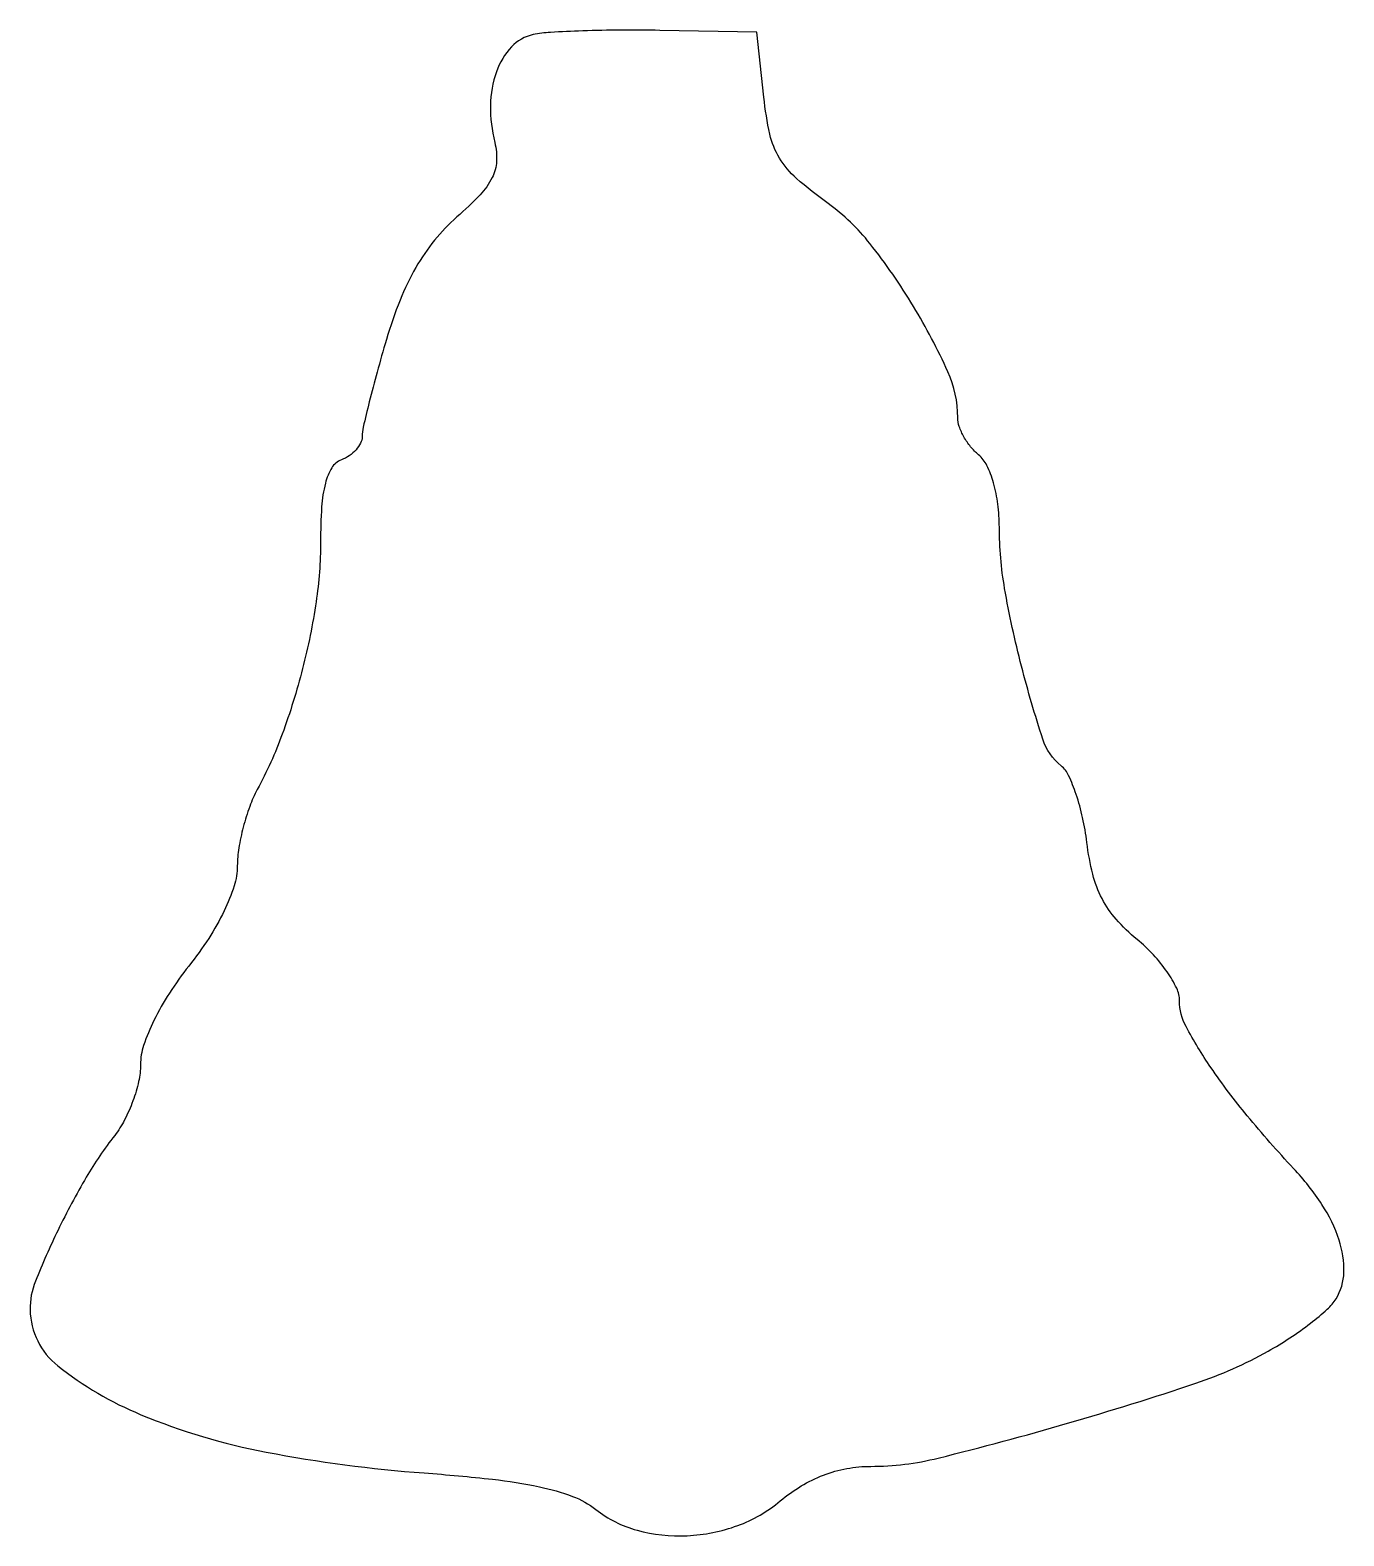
# Model space of a CAD drawing. Extents: x 0 to 95, y 0 to 109.
import ezdxf

# ---------------------------------------------------------------- set-up
doc = ezdxf.new("R2010")
doc.units = 0

msp = doc.modelspace()

# ---------------------------------------------------------------- linework, layer by layer
msp.add_lwpolyline([(36.344045, 108.326106, 0.15724), (34.781048, 107.444639, 0.101162), (33.695514, 105.648931, 0.082852), (33.261829, 103.221115, 0.064425), (33.576064, 100.552961, -0.07578), (33.70525, 99.191915, -0.103513), (33.386014, 98.005872, -0.07308), (32.509472, 96.765308, -0.022207), (30.845116, 95.166318, 0.042301), (29.229156, 93.483994, 0.039639), (27.880052, 91.518312, 0.035487), (26.739694, 89.165473, 0.023158), (25.75, 86.313878, 0.004645), (25.079763, 83.969487, 0.006102), (24.514063, 81.816712, 0.004551), (24.079644, 80.00757, 0.056701), (24, 79.307509, -0.118399), (23.889299, 78.846572, -0.065262), (23.559375, 78.366119, -0.059349), (23.073592, 77.939918, -0.058866), (22.5, 77.638374, 0.166179), (21.809453, 77.061726, 0.074611), (21.346932, 75.957758, 0.046403), (21.078992, 74.243662, 0.015582), (21, 71.709524, -0.037273), (20.67822, 67.399033, -0.025327), (19.701935, 62.574641, -0.025258), (18.236693, 57.851556, -0.035924), (16.432701, 53.845708, 0.036349), (15.882997, 52.622295, 0.02329), (15.418005, 51.135187, 0.023389), (15.097185, 49.627859, 0.039904), (14.990294, 48.345708, -0.077119), (14.758594, 46.885316, -0.034818), (14.035944, 45.080676, -0.031002), (12.924878, 43.105847, -0.024299), (11.490294, 41.109269, 0.024609), (10.08911, 39.156623, 0.0293), (8.973186, 37.183153, 0.032154), (8.229448, 35.38287, 0.082054), (8, 33.994128, -0.055156), (7.865388, 32.777546, -0.032305), (7.452875, 31.369461, -0.031965), (6.850755, 29.997188, -0.046446), (6.137448, 28.884859, 0.033148), (4.089829, 25.871012, 0.019804), (2.046221, 22.04788, 0.017213), (0.414791, 18.363725, 0.100595), (0.033269, 16.289838, 0.224237), (2.033101, 12.251014, 0.069511), (8.032383, 8.727382, 0.051046), (17.080134, 6.024876, 0.028532), (28.483134, 4.520087, -0.008607), (33.423543, 4.067408, -0.025188), (36.799863, 3.52617, -0.036809), (39.18904, 2.831644, -0.077664), (40.867993, 1.889197, 0.100633), (43.846538, 0.391435, 0.077952), (47.463913, -0.007156, 0.076095), (51.113172, 0.724009, 0.08769), (54.182369, 2.5, -0.039387), (55.694928, 3.581596, -0.044166), (57.303247, 4.365983, -0.04535), (58.984826, 4.840169, -0.046086), (60.715198, 5, 0.060945), (65.593161, 5.596796, 0.009642), (74.92914, 8.108027, 0.010499), (84.191686, 11.004217, 0.046457), (89.409119, 13.314749, 0.018234), (90.978087, 14.268508, 0.018688), (92.460199, 15.326679, 0.018803), (93.673513, 16.338331, 0.071019), (94.306373, 17.095223, 0.134566), (94.87069, 19.006763, 0.083927), (94.524249, 21.331656, 0.066793), (93.289461, 23.895873, 0.042587), (91.237805, 26.5, -0.015185), (87.89506, 30.295604, -0.023564), (85.273409, 33.783466, -0.025154), (83.4764, 36.733368, -0.126054), (83.009015, 38.594391, 0.114739), (82.802877, 39.50026, 0.038204), (82.112296, 40.682695, 0.035681), (81.119505, 41.919732, 0.03378), (79.943695, 43.027551, -0.039583), (78.433117, 44.484198, -0.061699), (77.411742, 45.973287, -0.058062), (76.745454, 47.732918, -0.030813), (76.317534, 50.027551, 0.023618), (76.010396, 51.816911, 0.026727), (75.544641, 53.495499, 0.027377), (75.000934, 54.861354, 0.115032), (74.461313, 55.552872, -0.1452), (73.139657, 57.47107, -0.015353), (71.59914, 62.744451, -0.020123), (70.382446, 68.36248, -0.043286), (70, 72.7719, 0.031572), (69.894243, 74.445116, 0.038309), (69.577721, 75.984221, 0.042913), (69.099746, 77.234394, 0.107188), (68.5, 78, -0.050151), (67.926046, 78.58268, -0.042042), (67.440625, 79.302051, -0.043887), (67.108199, 80.042762, -0.083728), (67, 80.68437, 0.106695), (66.284749, 83.998071, 0.029851), (63.799937, 88.714899, 0.030912), (60.65832, 93.245054, 0.069437), (57.644031, 96.13301, -0.023142), (55.355406, 97.95223, -0.077406), (54.126182, 99.416381, -0.081798), (53.436296, 101.14034, -0.027797), (53, 103.812519), (52.5, 108.5), (45.5, 108.633333, 0.006225), (42.661947, 108.652048, 0.006922), (39.922938, 108.598085, 0.006453), (37.590709, 108.489678, 0.035569)], format="xyb", close=True)

doc.saveas('drawing.dxf')
